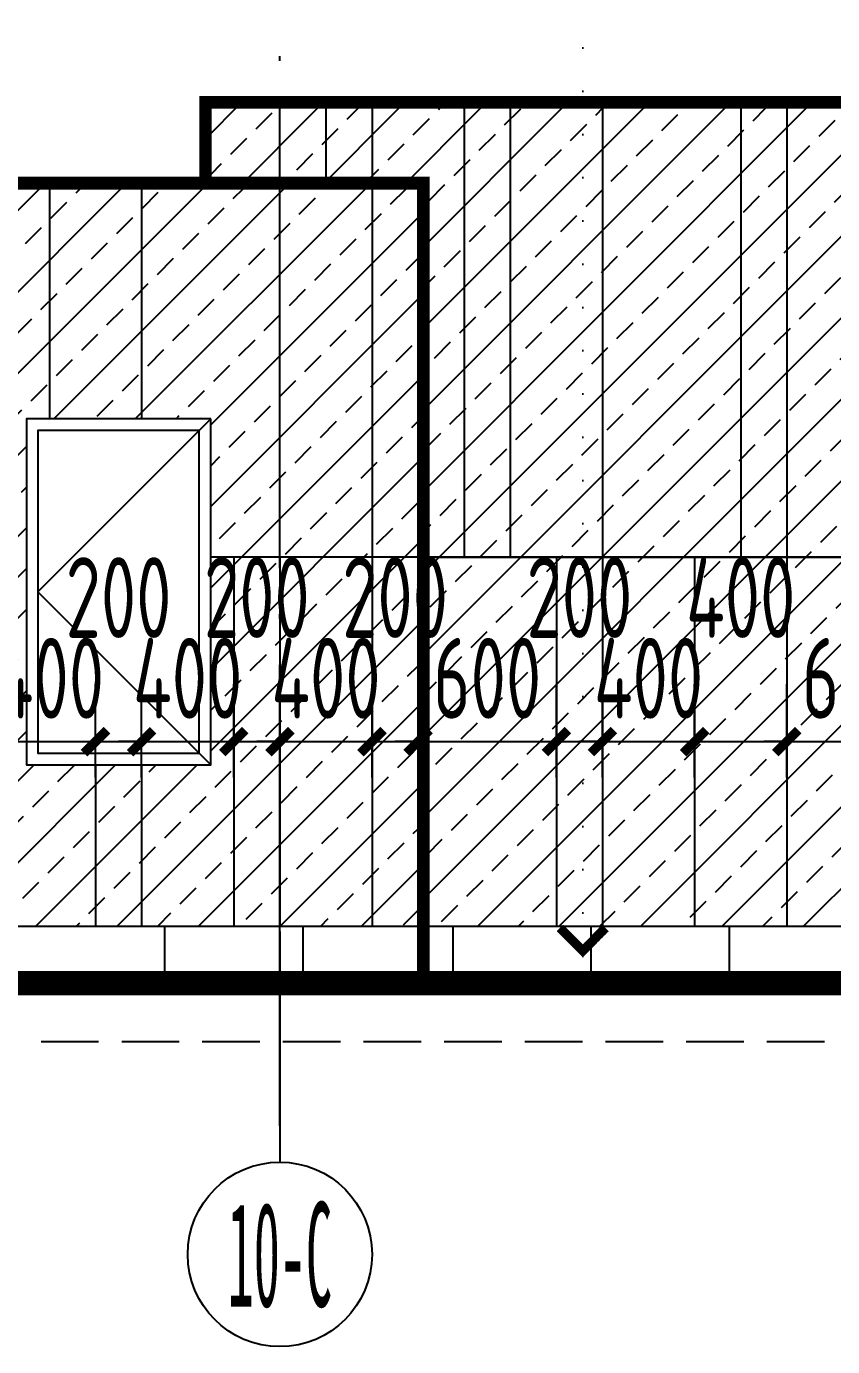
# Model space of a CAD drawing. Extents: x -863035 to 270371, y -8918 to 240488.
# Drawn here: x 212818 to 216317, y 138025 to 143751 of the extents above; entities that cross this region are included whole.
import ezdxf
from ezdxf.enums import TextEntityAlignment as Align

# ---------------------------------------------------------------- set-up
doc = ezdxf.new("R2010")
doc.units = 0
doc.header["$LTSCALE"] = 1000
doc.header["$MEASUREMENT"] = 0
for name, pattern in [('109-34 轴网$0$L1$0$$AUDIT_BAD_LTYPE1', [0]), ('DASH', [0.35, 0.25, -0.1]), ('DOT2', [0.125, 0, -0.125]), ('DOTE', [2.42, 2, -0.2, 0.02, -0.2])]:
    doc.linetypes.add(name, pattern=pattern)
for name, color, linetype in [('01-标注_尺寸', 124, 'Continuous'), ('01-标注_符号', 200, 'Continuous'), ('01-标注_轴线坐标', 132, 'Continuous'), ('02-TEXT_轴号', 7, 'Continuous'), ('05-填充_156', 156, 'Continuous'), ('A-C_窗', 140, 'Continuous'), ('A_AXIS-轴线', 36, 'Continuous'), ('AXIS_TEXT', 7, 'Continuous'), ('E-墙面分格', 146, 'Continuous'), ('E-立面轮廓', 241, 'Continuous')]:
    doc.layers.add(name, color=color, linetype=linetype)
doc.styles.add('_TCH_AXIS', font='STXIHEI.TTF')
doc.styles.add('_TCH_DIM_T3', font='ROS1', dxfattribs={"width": 0.75, "bigfont": 'JD'})
doc.styles.add('COMPLEX', font='COMPLEX')
doc.styles.add('logo-3', font='', dxfattribs={"width": 0.8})
doc.styles.get('logo-3').set_extended_font_data('SimSun')
doc.dimstyles.new('_TCH_ARCH&&100', dxfattribs={"dimtxt": 350, "dimasz": 100, "dimexe": 250, "dimexo": 300, "dimgap": 100, "dimtad": 1, "dimdec": 0, "dimzin": 0, "dimdsep": 46, "dimtxsty": '_TCH_DIM_T3', "dimblk": 'ARCHTICK', "dimcen": 0.09, "dimclrt": 7, "dimazin": 2, "dimtfac": 1, "dimtdec": 0, "dimtix": 1, "dimtmove": 2, "dimatfit": 3, "dimfxl": 0, "dimtolj": 1, "dimtzin": 0, "dimarcsym": 0})
doc.dimstyles.new('副本 ISO-1', dxfattribs={"dimtxt": 2.5, "dimasz": 1.5, "dimexe": 1.25, "dimexo": 0.625, "dimtad": 1, "dimdec": 0, "dimtxsty": 'logo-3', "dimblk": 'ARCHTICK', "dimcen": 2.5, "dimdle": 1, "dimadec": 0, "dimazin": 0, "dimtfac": 1, "dimtdec": 0, "dimtix": 1, "dimtmove": 0, "dimatfit": 3, "dimldrblk": 'AR', "dimfxl": 0, "dimarcsym": 0})

# ---------------------------------------------------------------- blocks, each defined once
blk = doc.blocks.new('_ArchTick')
at = {"color": 0, "linetype": 'ByBlock', "const_width": 0.4}
blk.add_lwpolyline([(-0.5, -0.5), (0.5, 0.5)], dxfattribs=at)
blk = doc.blocks.new('*X7')
at = {"color": 0}
for p, q in [((-1012.3106, 1692.7211), (-1012.3106, 1692.7236)), ((-1012.3105, 1692.7237), (-1012.2848, 1692.7237)), ((-1012.3096, 1692.7201), (-1012.3096, 1692.7246)), ((-1012.3095, 1692.7247), (-1012.2858, 1692.7247)), ((-1012.3086, 1692.7191), (-1012.3086, 1692.7256)), ((-1012.3085, 1692.7257), (-1012.2868, 1692.7257)), ((-1012.3076, 1692.7181), (-1012.3076, 1692.7266)), ((-1012.3075, 1692.7267), (-1012.2878, 1692.7267)), ((-1012.3066, 1692.7171), (-1012.3066, 1692.7276)), ((-1012.3065, 1692.7277), (-1012.2888, 1692.7277)), ((-1012.3056, 1692.7161), (-1012.3056, 1692.7286)), ((-1012.3055, 1692.7287), (-1012.2898, 1692.7287)), ((-1012.3046, 1692.7151), (-1012.3046, 1692.7296)), ((-1012.3045, 1692.7297), (-1012.2908, 1692.7297)), ((-1012.3036, 1692.7141), (-1012.3036, 1692.7306)), ((-1012.3035, 1692.7307), (-1012.2918, 1692.7307)), ((-1012.3026, 1692.7131), (-1012.3026, 1692.7316)), ((-1012.3025, 1692.7317), (-1012.2928, 1692.7317)), ((-1012.3016, 1692.7121), (-1012.3016, 1692.7326)), ((-1012.3015, 1692.7327), (-1012.2938, 1692.7327)), ((-1012.3006, 1692.7111), (-1012.3006, 1692.7336)), ((-1012.3005, 1692.7337), (-1012.2948, 1692.7337)), ((-1012.2996, 1692.7101), (-1012.2996, 1692.7346)), ((-1012.2995, 1692.7347), (-1012.2958, 1692.7347)), ((-1012.2986, 1692.7091), (-1012.2986, 1692.7356)), ((-1012.2985, 1692.7357), (-1012.2968, 1692.7357)), ((-1012.2976, 1692.7081), (-1012.2976, 1692.7364)), ((-1012.2966, 1692.7071), (-1012.2966, 1692.7354)), ((-1012.2956, 1692.7061), (-1012.2956, 1692.7344)), ((-1012.2946, 1692.7051), (-1012.2946, 1692.7334)), ((-1012.2936, 1692.7041), (-1012.2936, 1692.7324)), ((-1012.2926, 1692.7031), (-1012.2926, 1692.7314)), ((-1012.2916, 1692.7021), (-1012.2916, 1692.7304)), ((-1012.2906, 1692.7011), (-1012.2906, 1692.7294)), ((-1012.2896, 1692.7001), (-1012.2896, 1692.7284)), ((-1012.2886, 1692.6991), (-1012.2886, 1692.7274)), ((-1012.2876, 1692.6981), (-1012.2876, 1692.7264)), ((-1012.2866, 1692.6971), (-1012.2866, 1692.7254)), ((-1012.2856, 1692.6961), (-1012.2856, 1692.7244)), ((-1012.2846, 1692.6951), (-1012.2846, 1692.7234)), ((-1012.3116, 1692.7221), (-1012.3116, 1692.7226)), ((-1012.3115, 1692.7227), (-1012.2838, 1692.7227)), ((-1012.3111, 1692.7217), (-1012.2828, 1692.7217)), ((-1012.3101, 1692.7207), (-1012.2818, 1692.7207)), ((-1012.3091, 1692.7197), (-1012.2808, 1692.7197)), ((-1012.3081, 1692.7187), (-1012.2798, 1692.7187)), ((-1012.3071, 1692.7177), (-1012.2788, 1692.7177)), ((-1012.3061, 1692.7167), (-1012.2778, 1692.7167)), ((-1012.3051, 1692.7157), (-1012.2768, 1692.7157)), ((-1012.3041, 1692.7147), (-1012.2758, 1692.7147)), ((-1012.3031, 1692.7137), (-1012.2748, 1692.7137)), ((-1012.3021, 1692.7127), (-1012.2738, 1692.7127)), ((-1012.3011, 1692.7117), (-1012.2728, 1692.7117)), ((-1012.3001, 1692.7107), (-1012.2718, 1692.7107)), ((-1012.2991, 1692.7097), (-1012.2708, 1692.7097)), ((-1012.2981, 1692.7087), (-1012.2698, 1692.7087)), ((-1012.2971, 1692.7077), (-1012.2688, 1692.7077)), ((-1012.2961, 1692.7067), (-1012.2678, 1692.7067)), ((-1012.2951, 1692.7057), (-1012.2668, 1692.7057)), ((-1012.2941, 1692.7047), (-1012.2658, 1692.7047)), ((-1012.2931, 1692.7037), (-1012.2648, 1692.7037)), ((-1012.2921, 1692.7027), (-1012.2638, 1692.7027)), ((-1012.2911, 1692.7017), (-1012.2628, 1692.7017)), ((-1012.2901, 1692.7007), (-1012.2618, 1692.7007)), ((-1012.2891, 1692.6997), (-1012.2608, 1692.6997)), ((-1012.2881, 1692.6987), (-1012.2598, 1692.6987)), ((-1012.2871, 1692.6977), (-1012.2588, 1692.6977)), ((-1012.2861, 1692.6967), (-1012.2578, 1692.6967)), ((-1012.2851, 1692.6957), (-1012.2568, 1692.6957)), ((-1012.2841, 1692.6947), (-1012.2558, 1692.6947)), ((-1012.2836, 1692.6941), (-1012.2836, 1692.7224)), ((-1012.2831, 1692.6937), (-1012.2548, 1692.6937)), ((-1012.2826, 1692.6931), (-1012.2826, 1692.7214)), ((-1012.2821, 1692.6927), (-1012.2538, 1692.6927)), ((-1012.2816, 1692.6921), (-1012.2816, 1692.7204)), ((-1012.2811, 1692.6917), (-1012.2528, 1692.6917)), ((-1012.2806, 1692.6911), (-1012.2806, 1692.7194)), ((-1012.2801, 1692.6907), (-1012.2518, 1692.6907)), ((-1012.2796, 1692.6901), (-1012.2796, 1692.7184)), ((-1012.2791, 1692.6897), (-1012.2508, 1692.6897)), ((-1012.2786, 1692.6891), (-1012.2786, 1692.7174)), ((-1012.2781, 1692.6887), (-1012.2498, 1692.6887)), ((-1012.2776, 1692.6881), (-1012.2776, 1692.7164)), ((-1012.2771, 1692.6877), (-1012.2488, 1692.6877)), ((-1012.2766, 1692.6871), (-1012.2766, 1692.7154)), ((-1012.2756, 1692.6861), (-1012.2756, 1692.7144)), ((-1012.2746, 1692.6851), (-1012.2746, 1692.7134)), ((-1012.2736, 1692.6841), (-1012.2736, 1692.7124)), ((-1012.2726, 1692.6831), (-1012.2726, 1692.7114)), ((-1012.2716, 1692.6821), (-1012.2716, 1692.7104)), ((-1012.2706, 1692.6811), (-1012.2706, 1692.7094)), ((-1012.2696, 1692.6801), (-1012.2696, 1692.7084)), ((-1012.2686, 1692.6791), (-1012.2686, 1692.7074)), ((-1012.2676, 1692.6781), (-1012.2676, 1692.7064)), ((-1012.2666, 1692.6771), (-1012.2666, 1692.7054)), ((-1012.2656, 1692.6761), (-1012.2656, 1692.7044)), ((-1012.2646, 1692.6751), (-1012.2646, 1692.7034)), ((-1012.2636, 1692.6741), (-1012.2636, 1692.7024)), ((-1012.2626, 1692.6731), (-1012.2626, 1692.7014)), ((-1012.2616, 1692.6721), (-1012.2616, 1692.7004)), ((-1012.2606, 1692.6711), (-1012.2606, 1692.6994)), ((-1012.2596, 1692.6701), (-1012.2596, 1692.6984)), ((-1012.2586, 1692.6424), (-1012.2586, 1692.6974)), ((-1012.2576, 1692.6434), (-1012.2576, 1692.6964)), ((-1012.2566, 1692.6444), (-1012.2566, 1692.6954)), ((-1012.2556, 1692.6454), (-1012.2556, 1692.6944)), ((-1012.2546, 1692.6464), (-1012.2546, 1692.6934)), ((-1012.2536, 1692.6474), (-1012.2536, 1692.6924)), ((-1012.2526, 1692.6484), (-1012.2526, 1692.6914)), ((-1012.2516, 1692.6494), (-1012.2516, 1692.6904)), ((-1012.2506, 1692.6504), (-1012.2506, 1692.6894)), ((-1012.2496, 1692.6514), (-1012.2496, 1692.6884)), ((-1012.2486, 1692.6524), (-1012.2486, 1692.6874)), ((-1012.2766, 1692.6527), (-1012.2483, 1692.6527)), ((-1012.2766, 1692.6244), (-1012.2766, 1692.6527)), ((-1012.2761, 1692.6867), (-1012.2478, 1692.6867)), ((-1012.2756, 1692.6537), (-1012.2473, 1692.6537)), ((-1012.2756, 1692.6254), (-1012.2756, 1692.6537)), ((-1012.2751, 1692.6857), (-1012.2468, 1692.6857)), ((-1012.2746, 1692.6547), (-1012.2463, 1692.6547)), ((-1012.2746, 1692.6264), (-1012.2746, 1692.6547)), ((-1012.2741, 1692.6847), (-1012.2458, 1692.6847)), ((-1012.2736, 1692.6557), (-1012.2453, 1692.6557)), ((-1012.2736, 1692.6274), (-1012.2736, 1692.6557)), ((-1012.2731, 1692.6837), (-1012.2448, 1692.6837)), ((-1012.2726, 1692.6567), (-1012.2443, 1692.6567)), ((-1012.2726, 1692.6284), (-1012.2726, 1692.6567)), ((-1012.2721, 1692.6827), (-1012.2438, 1692.6827)), ((-1012.2716, 1692.6577), (-1012.2433, 1692.6577)), ((-1012.2716, 1692.6294), (-1012.2716, 1692.6577)), ((-1012.2711, 1692.6817), (-1012.2428, 1692.6817)), ((-1012.2706, 1692.6587), (-1012.2423, 1692.6587)), ((-1012.2706, 1692.6304), (-1012.2706, 1692.6587)), ((-1012.2701, 1692.6807), (-1012.2418, 1692.6807)), ((-1012.2696, 1692.6597), (-1012.2413, 1692.6597)), ((-1012.2696, 1692.6314), (-1012.2696, 1692.6597)), ((-1012.2691, 1692.6797), (-1012.2408, 1692.6797)), ((-1012.2686, 1692.6607), (-1012.2403, 1692.6607)), ((-1012.2686, 1692.6324), (-1012.2686, 1692.6607)), ((-1012.2681, 1692.6787), (-1012.2398, 1692.6787)), ((-1012.2676, 1692.6617), (-1012.2393, 1692.6617)), ((-1012.2676, 1692.6334), (-1012.2676, 1692.6617)), ((-1012.2671, 1692.6777), (-1012.2388, 1692.6777)), ((-1012.2666, 1692.6627), (-1012.2383, 1692.6627)), ((-1012.2666, 1692.6344), (-1012.2666, 1692.6627)), ((-1012.2661, 1692.6767), (-1012.2378, 1692.6767)), ((-1012.2656, 1692.6637), (-1012.2373, 1692.6637)), ((-1012.2656, 1692.6354), (-1012.2656, 1692.6637)), ((-1012.2651, 1692.6757), (-1012.2368, 1692.6757)), ((-1012.2646, 1692.6647), (-1012.2363, 1692.6647)), ((-1012.2646, 1692.6364), (-1012.2646, 1692.6647)), ((-1012.2641, 1692.6747), (-1012.2358, 1692.6747)), ((-1012.2636, 1692.6657), (-1012.2353, 1692.6657)), ((-1012.2636, 1692.6374), (-1012.2636, 1692.6657)), ((-1012.2631, 1692.6737), (-1012.2348, 1692.6737)), ((-1012.2626, 1692.6667), (-1012.2343, 1692.6667)), ((-1012.2626, 1692.6384), (-1012.2626, 1692.6667)), ((-1012.2621, 1692.6727), (-1012.2338, 1692.6727)), ((-1012.2616, 1692.6677), (-1012.2333, 1692.6677)), ((-1012.2616, 1692.6394), (-1012.2616, 1692.6677)), ((-1012.2611, 1692.6717), (-1012.2328, 1692.6717)), ((-1012.2606, 1692.6687), (-1012.2323, 1692.6687)), ((-1012.2606, 1692.6404), (-1012.2606, 1692.6687)), ((-1012.2601, 1692.6707), (-1012.2318, 1692.6707)), ((-1012.2596, 1692.6697), (-1012.2313, 1692.6697)), ((-1012.2596, 1692.6414), (-1012.2596, 1692.6697)), ((-1012.2476, 1692.6534), (-1012.2476, 1692.6864)), ((-1012.2466, 1692.6544), (-1012.2466, 1692.6854)), ((-1012.2456, 1692.6554), (-1012.2456, 1692.6844)), ((-1012.2446, 1692.6564), (-1012.2446, 1692.6834)), ((-1012.2436, 1692.6574), (-1012.2436, 1692.6824)), ((-1012.2426, 1692.6584), (-1012.2426, 1692.6814)), ((-1012.2416, 1692.6594), (-1012.2416, 1692.6804)), ((-1012.2406, 1692.6604), (-1012.2406, 1692.6794)), ((-1012.2396, 1692.6614), (-1012.2396, 1692.6784)), ((-1012.2386, 1692.6624), (-1012.2386, 1692.6774)), ((-1012.2376, 1692.6634), (-1012.2376, 1692.6764)), ((-1012.2366, 1692.6644), (-1012.2366, 1692.6754)), ((-1012.2356, 1692.6654), (-1012.2356, 1692.6744)), ((-1012.2346, 1692.6664), (-1012.2346, 1692.6734)), ((-1012.2336, 1692.6674), (-1012.2336, 1692.6724)), ((-1012.2326, 1692.6684), (-1012.2326, 1692.6714)), ((-1012.2316, 1692.6694), (-1012.2316, 1692.6704)), ((-1012.3116, 1692.6177), (-1012.2833, 1692.6177)), ((-1012.3116, 1692.6172), (-1012.3116, 1692.6177)), ((-1012.3106, 1692.6187), (-1012.2823, 1692.6187)), ((-1012.3106, 1692.6162), (-1012.3106, 1692.6187)), ((-1012.3096, 1692.6197), (-1012.2813, 1692.6197)), ((-1012.3096, 1692.6152), (-1012.3096, 1692.6197)), ((-1012.3086, 1692.6207), (-1012.2803, 1692.6207)), ((-1012.3086, 1692.6142), (-1012.3086, 1692.6207)), ((-1012.3076, 1692.6217), (-1012.2793, 1692.6217)), ((-1012.3076, 1692.6132), (-1012.3076, 1692.6217)), ((-1012.3066, 1692.6227), (-1012.2783, 1692.6227)), ((-1012.3066, 1692.6122), (-1012.3066, 1692.6227)), ((-1012.3056, 1692.6237), (-1012.2773, 1692.6237)), ((-1012.3056, 1692.6112), (-1012.3056, 1692.6237)), ((-1012.3046, 1692.6247), (-1012.2763, 1692.6247)), ((-1012.3046, 1692.6102), (-1012.3046, 1692.6247)), ((-1012.3036, 1692.6257), (-1012.2753, 1692.6257)), ((-1012.3036, 1692.6092), (-1012.3036, 1692.6257)), ((-1012.3026, 1692.6267), (-1012.2743, 1692.6267)), ((-1012.3026, 1692.6082), (-1012.3026, 1692.6267)), ((-1012.3016, 1692.6277), (-1012.2733, 1692.6277)), ((-1012.3016, 1692.6072), (-1012.3016, 1692.6277)), ((-1012.3006, 1692.6287), (-1012.2723, 1692.6287)), ((-1012.3006, 1692.6062), (-1012.3006, 1692.6287)), ((-1012.2996, 1692.6297), (-1012.2713, 1692.6297)), ((-1012.2996, 1692.6052), (-1012.2996, 1692.6297)), ((-1012.2986, 1692.6307), (-1012.2703, 1692.6307)), ((-1012.2986, 1692.6042), (-1012.2986, 1692.6307)), ((-1012.2976, 1692.6317), (-1012.2693, 1692.6317)), ((-1012.2976, 1692.6034), (-1012.2976, 1692.6317)), ((-1012.2966, 1692.6327), (-1012.2683, 1692.6327)), ((-1012.2966, 1692.6044), (-1012.2966, 1692.6327)), ((-1012.2956, 1692.6337), (-1012.2673, 1692.6337)), ((-1012.2956, 1692.6054), (-1012.2956, 1692.6337)), ((-1012.2946, 1692.6347), (-1012.2663, 1692.6347)), ((-1012.2946, 1692.6064), (-1012.2946, 1692.6347)), ((-1012.2936, 1692.6357), (-1012.2653, 1692.6357)), ((-1012.2936, 1692.6074), (-1012.2936, 1692.6357)), ((-1012.2926, 1692.6367), (-1012.2643, 1692.6367)), ((-1012.2926, 1692.6084), (-1012.2926, 1692.6367)), ((-1012.2916, 1692.6377), (-1012.2633, 1692.6377)), ((-1012.2916, 1692.6094), (-1012.2916, 1692.6377)), ((-1012.2906, 1692.6387), (-1012.2623, 1692.6387)), ((-1012.2906, 1692.6104), (-1012.2906, 1692.6387)), ((-1012.2896, 1692.6397), (-1012.2613, 1692.6397)), ((-1012.2896, 1692.6114), (-1012.2896, 1692.6397)), ((-1012.2886, 1692.6407), (-1012.2603, 1692.6407)), ((-1012.2886, 1692.6124), (-1012.2886, 1692.6407)), ((-1012.2876, 1692.6417), (-1012.2593, 1692.6417)), ((-1012.2876, 1692.6134), (-1012.2876, 1692.6417)), ((-1012.2866, 1692.6427), (-1012.2583, 1692.6427)), ((-1012.2866, 1692.6144), (-1012.2866, 1692.6427)), ((-1012.2856, 1692.6437), (-1012.2573, 1692.6437)), ((-1012.2856, 1692.6154), (-1012.2856, 1692.6437)), ((-1012.2846, 1692.6447), (-1012.2563, 1692.6447)), ((-1012.2846, 1692.6164), (-1012.2846, 1692.6447)), ((-1012.2836, 1692.6457), (-1012.2553, 1692.6457)), ((-1012.2836, 1692.6174), (-1012.2836, 1692.6457)), ((-1012.2826, 1692.6467), (-1012.2543, 1692.6467)), ((-1012.2826, 1692.6184), (-1012.2826, 1692.6467)), ((-1012.2816, 1692.6477), (-1012.2533, 1692.6477)), ((-1012.2816, 1692.6194), (-1012.2816, 1692.6477)), ((-1012.2806, 1692.6487), (-1012.2523, 1692.6487)), ((-1012.2806, 1692.6204), (-1012.2806, 1692.6487)), ((-1012.2796, 1692.6497), (-1012.2513, 1692.6497)), ((-1012.2796, 1692.6214), (-1012.2796, 1692.6497)), ((-1012.2786, 1692.6507), (-1012.2503, 1692.6507)), ((-1012.2786, 1692.6224), (-1012.2786, 1692.6507)), ((-1012.2776, 1692.6517), (-1012.2493, 1692.6517)), ((-1012.2776, 1692.6234), (-1012.2776, 1692.6517)), ((-1012.3111, 1692.6167), (-1012.2843, 1692.6167)), ((-1012.3101, 1692.6157), (-1012.2853, 1692.6157)), ((-1012.3091, 1692.6147), (-1012.2863, 1692.6147)), ((-1012.3081, 1692.6137), (-1012.2873, 1692.6137)), ((-1012.3071, 1692.6127), (-1012.2883, 1692.6127)), ((-1012.3061, 1692.6117), (-1012.2893, 1692.6117)), ((-1012.3051, 1692.6107), (-1012.2903, 1692.6107)), ((-1012.3041, 1692.6097), (-1012.2913, 1692.6097)), ((-1012.3031, 1692.6087), (-1012.2923, 1692.6087)), ((-1012.3021, 1692.6077), (-1012.2933, 1692.6077)), ((-1012.3011, 1692.6067), (-1012.2943, 1692.6067)), ((-1012.3001, 1692.6057), (-1012.2953, 1692.6057)), ((-1012.2991, 1692.6047), (-1012.2963, 1692.6047)), ((-1012.2981, 1692.6037), (-1012.2973, 1692.6037))]:
    blk.add_line(p, q, dxfattribs=at)
blk = doc.blocks.new('A-ARROW')
blk.add_lwpolyline([(0.0808, 0.0525), (0.0666, 0.0666), (0, 0), (0.0666, -0.0666), (0.0808, -0.0525), (0.0283, 0)], close=True)
at = {"rotation": 180}
blk.add_blockref('*X7', (-1012.2311, 1692.6699), dxfattribs=at)
blk = doc.blocks.new('AR')
at = {"xscale": -21.59999999986031, "yscale": 21.59999999999127, "zscale": 21.6, "rotation": 359.9999997162888}
blk.add_blockref('A-ARROW', (0.002, -0.002), dxfattribs=at)
blk = doc.blocks.new('JDLKSAJDLAKSDOW')
at = {"layer": 'A-C_窗', "linetype": '109-34 轴网$0$L1$0$$AUDIT_BAD_LTYPE1'}
for points in [[(-318023.8, 268749.4), (-318823.8, 268749.4), (-318823.8, 267249.4), (-318023.8, 267249.4)], [(-318073.8, 268699.4), (-318773.8, 268699.4), (-318773.8, 267299.4), (-318073.8, 267299.4)]]:
    blk.add_lwpolyline(points, close=True, dxfattribs=at)
blk.add_lwpolyline([(-318023.8, 268749.4), (-318773.8, 267999.4), (-318023.8, 267249.4)], dxfattribs=at)
blk = doc.blocks.new('_AXISO')
blk.add_circle((0, 0), 0.5)
at = {"layer": 'AXIS_TEXT', "style": 'COMPLEX', "width": 1.041667}
blk.add_attdef('A', text='', height=0.56, dxfattribs=at).set_placement((-0.25, -0.28), (0.25, -0.28), align=Align.FIT)
blk = doc.blocks.new('*D2168')
at = {"layer": '01-标注_尺寸', "color": 0, "lineweight": -2, "transparency": 16777216}
for p, q in [((212718, 140493.3), (212718, 140898.5)), ((213118, 140493.3), (213118, 140898.5)), ((212718, 140648.5), (212618, 140648.5)), ((212718, 140648.5), (213118, 140648.5)), ((213118, 140648.5), (213218, 140648.5))]:
    blk.add_line(p, q, dxfattribs=at)
at = {"layer": 'Defpoints', "color": 0, "transparency": 16777216}
for p in [(213118, 140648.5), (212718, 140193.3), (213118, 140193.3)]:
    blk.add_point(p, dxfattribs=at)
at = {"layer": '01-标注_尺寸', "color": 0, "lineweight": -2, "transparency": 16777216, "xscale": 100, "yscale": 100, "zscale": 100}
blk.add_blockref('_ArchTick', (212718, 140648.5), dxfattribs=at)
at = {"layer": '01-标注_尺寸', "color": 0, "lineweight": -2, "transparency": 16777216, "xscale": 100, "yscale": 100, "zscale": 100, "rotation": 180}
blk.add_blockref('_ArchTick', (213118, 140648.5), dxfattribs=at)
at = {"layer": '01-标注_尺寸', "color": 7, "transparency": 16777216, "insert": (212918, 140923.5), "char_height": 350, "attachment_point": 5, "style": '_TCH_DIM_T3'}
blk.add_mtext('\\A1;400', dxfattribs=at)
blk = doc.blocks.new('*D2169')
at = {"layer": '01-标注_尺寸', "color": 0, "lineweight": -2, "transparency": 16777216}
for p, q in [((213118, 140493.3), (213118, 140898.5)), ((213318, 140493.3), (213318, 140898.5)), ((213118, 140648.5), (213318, 140648.5))]:
    blk.add_line(p, q, dxfattribs=at)
at = {"layer": 'Defpoints', "color": 0, "transparency": 16777216}
for p in [(213318, 140648.5), (213118, 140193.3), (213318, 140193.3)]:
    blk.add_point(p, dxfattribs=at)
at = {"layer": '01-标注_尺寸', "color": 0, "lineweight": -2, "transparency": 16777216, "xscale": 100, "yscale": 100, "zscale": 100, "rotation": 180}
blk.add_blockref('_ArchTick', (213118, 140648.5), dxfattribs=at)
at = {"layer": '01-标注_尺寸', "color": 0, "lineweight": -2, "transparency": 16777216, "xscale": 100, "yscale": 100, "zscale": 100}
blk.add_blockref('_ArchTick', (213318, 140648.5), dxfattribs=at)
at = {"layer": '01-标注_尺寸', "color": 7, "transparency": 16777216, "insert": (213218, 141273.5), "char_height": 350, "attachment_point": 5, "style": '_TCH_DIM_T3'}
blk.add_mtext('\\A1;200', dxfattribs=at)
blk = doc.blocks.new('*D2170')
at = {"layer": '01-标注_尺寸', "color": 0, "lineweight": -2, "transparency": 16777216}
for p, q in [((213318, 140493.3), (213318, 140898.5)), ((213718, 140493.3), (213718, 140898.5)), ((213318, 140648.5), (213218, 140648.5)), ((213318, 140648.5), (213718, 140648.5)), ((213718, 140648.5), (213818, 140648.5))]:
    blk.add_line(p, q, dxfattribs=at)
at = {"layer": 'Defpoints', "color": 0, "transparency": 16777216}
for p in [(213718, 140648.5), (213318, 140193.3), (213718, 140193.3)]:
    blk.add_point(p, dxfattribs=at)
at = {"layer": '01-标注_尺寸', "color": 0, "lineweight": -2, "transparency": 16777216, "xscale": 100, "yscale": 100, "zscale": 100}
blk.add_blockref('_ArchTick', (213318, 140648.5), dxfattribs=at)
at = {"layer": '01-标注_尺寸', "color": 0, "lineweight": -2, "transparency": 16777216, "xscale": 100, "yscale": 100, "zscale": 100, "rotation": 180}
blk.add_blockref('_ArchTick', (213718, 140648.5), dxfattribs=at)
at = {"layer": '01-标注_尺寸', "color": 7, "transparency": 16777216, "insert": (213518, 140923.5), "char_height": 350, "attachment_point": 5, "style": '_TCH_DIM_T3'}
blk.add_mtext('\\A1;400', dxfattribs=at)
blk = doc.blocks.new('*D2171')
at = {"layer": '01-标注_尺寸', "color": 0, "lineweight": -2, "transparency": 16777216}
for p, q in [((213718, 140493.3), (213718, 140898.5)), ((213918, 140493.3), (213918, 140898.5)), ((213718, 140648.5), (213918, 140648.5))]:
    blk.add_line(p, q, dxfattribs=at)
at = {"layer": 'Defpoints', "color": 0, "transparency": 16777216}
for p in [(213918, 140648.5), (213718, 140193.3), (213918, 140193.3)]:
    blk.add_point(p, dxfattribs=at)
at = {"layer": '01-标注_尺寸', "color": 0, "lineweight": -2, "transparency": 16777216, "xscale": 100, "yscale": 100, "zscale": 100, "rotation": 180}
blk.add_blockref('_ArchTick', (213718, 140648.5), dxfattribs=at)
at = {"layer": '01-标注_尺寸', "color": 0, "lineweight": -2, "transparency": 16777216, "xscale": 100, "yscale": 100, "zscale": 100}
blk.add_blockref('_ArchTick', (213918, 140648.5), dxfattribs=at)
at = {"layer": '01-标注_尺寸', "color": 7, "transparency": 16777216, "insert": (213818, 141273.5), "char_height": 350, "attachment_point": 5, "style": '_TCH_DIM_T3'}
blk.add_mtext('\\A1;200', dxfattribs=at)
blk = doc.blocks.new('*D2172')
at = {"layer": '01-标注_尺寸', "color": 0, "lineweight": -2, "transparency": 16777216}
for p, q in [((213918, 140493.3), (213918, 140898.5)), ((214318, 140493.3), (214318, 140898.5)), ((213918, 140648.5), (213818, 140648.5)), ((213918, 140648.5), (214318, 140648.5)), ((214318, 140648.5), (214418, 140648.5))]:
    blk.add_line(p, q, dxfattribs=at)
at = {"layer": 'Defpoints', "color": 0, "transparency": 16777216}
for p in [(214318, 140648.5), (213918, 140193.3), (214318, 140193.3)]:
    blk.add_point(p, dxfattribs=at)
at = {"layer": '01-标注_尺寸', "color": 0, "lineweight": -2, "transparency": 16777216, "xscale": 100, "yscale": 100, "zscale": 100}
blk.add_blockref('_ArchTick', (213918, 140648.5), dxfattribs=at)
at = {"layer": '01-标注_尺寸', "color": 0, "lineweight": -2, "transparency": 16777216, "xscale": 100, "yscale": 100, "zscale": 100, "rotation": 180}
blk.add_blockref('_ArchTick', (214318, 140648.5), dxfattribs=at)
at = {"layer": '01-标注_尺寸', "color": 7, "transparency": 16777216, "insert": (214118, 140923.5), "char_height": 350, "attachment_point": 5, "style": '_TCH_DIM_T3'}
blk.add_mtext('\\A1;400', dxfattribs=at)
blk = doc.blocks.new('*D2173')
at = {"layer": '01-标注_尺寸', "color": 0, "lineweight": -2, "transparency": 16777216}
for p, q in [((214318, 140493.3), (214318, 140898.5)), ((214518, 140493.3), (214518, 140898.5)), ((214318, 140648.5), (214518, 140648.5))]:
    blk.add_line(p, q, dxfattribs=at)
at = {"layer": 'Defpoints', "color": 0, "transparency": 16777216}
for p in [(214518, 140648.5), (214318, 140193.3), (214518, 140193.3)]:
    blk.add_point(p, dxfattribs=at)
at = {"layer": '01-标注_尺寸', "color": 0, "lineweight": -2, "transparency": 16777216, "xscale": 100, "yscale": 100, "zscale": 100, "rotation": 180}
blk.add_blockref('_ArchTick', (214318, 140648.5), dxfattribs=at)
at = {"layer": '01-标注_尺寸', "color": 0, "lineweight": -2, "transparency": 16777216, "xscale": 100, "yscale": 100, "zscale": 100}
blk.add_blockref('_ArchTick', (214518, 140648.5), dxfattribs=at)
at = {"layer": '01-标注_尺寸', "color": 7, "transparency": 16777216, "insert": (214418, 141273.5), "char_height": 350, "attachment_point": 5, "style": '_TCH_DIM_T3'}
blk.add_mtext('\\A1;200', dxfattribs=at)
blk = doc.blocks.new('*D2174')
at = {"layer": '01-标注_尺寸', "color": 0, "lineweight": -2, "transparency": 16777216}
for p, q in [((214518, 140493.3), (214518, 140898.5)), ((215118, 140493.3), (215118, 140898.5)), ((214518, 140648.5), (214418, 140648.5)), ((214518, 140648.5), (215118, 140648.5)), ((215118, 140648.5), (215218, 140648.5))]:
    blk.add_line(p, q, dxfattribs=at)
at = {"layer": 'Defpoints', "color": 0, "transparency": 16777216}
for p in [(215118, 140648.5), (214518, 140193.3), (215118, 140193.3)]:
    blk.add_point(p, dxfattribs=at)
at = {"layer": '01-标注_尺寸', "color": 0, "lineweight": -2, "transparency": 16777216, "xscale": 100, "yscale": 100, "zscale": 100}
blk.add_blockref('_ArchTick', (214518, 140648.5), dxfattribs=at)
at = {"layer": '01-标注_尺寸', "color": 0, "lineweight": -2, "transparency": 16777216, "xscale": 100, "yscale": 100, "zscale": 100, "rotation": 180}
blk.add_blockref('_ArchTick', (215118, 140648.5), dxfattribs=at)
at = {"layer": '01-标注_尺寸', "color": 7, "transparency": 16777216, "insert": (214818, 140923.5), "char_height": 350, "attachment_point": 5, "style": '_TCH_DIM_T3'}
blk.add_mtext('\\A1;600', dxfattribs=at)
blk = doc.blocks.new('*D2175')
at = {"layer": '01-标注_尺寸', "color": 0, "lineweight": -2, "transparency": 16777216}
for p, q in [((215118, 140493.3), (215118, 140898.5)), ((215318, 140493.3), (215318, 140898.5)), ((215118, 140648.5), (215318, 140648.5))]:
    blk.add_line(p, q, dxfattribs=at)
at = {"layer": 'Defpoints', "color": 0, "transparency": 16777216}
for p in [(215318, 140648.5), (215118, 140193.3), (215318, 140193.3)]:
    blk.add_point(p, dxfattribs=at)
at = {"layer": '01-标注_尺寸', "color": 0, "lineweight": -2, "transparency": 16777216, "xscale": 100, "yscale": 100, "zscale": 100, "rotation": 180}
blk.add_blockref('_ArchTick', (215118, 140648.5), dxfattribs=at)
at = {"layer": '01-标注_尺寸', "color": 0, "lineweight": -2, "transparency": 16777216, "xscale": 100, "yscale": 100, "zscale": 100}
blk.add_blockref('_ArchTick', (215318, 140648.5), dxfattribs=at)
at = {"layer": '01-标注_尺寸', "color": 7, "transparency": 16777216, "insert": (215218, 141273.5), "char_height": 350, "attachment_point": 5, "style": '_TCH_DIM_T3'}
blk.add_mtext('\\A1;200', dxfattribs=at)
blk = doc.blocks.new('*D2176')
at = {"layer": '01-标注_尺寸', "color": 0, "lineweight": -2, "transparency": 16777216}
for p, q in [((215318, 140493.3), (215318, 140898.5)), ((215718, 140493.3), (215718, 140898.5)), ((215318, 140648.5), (215218, 140648.5)), ((215318, 140648.5), (215718, 140648.5)), ((215718, 140648.5), (215818, 140648.5))]:
    blk.add_line(p, q, dxfattribs=at)
at = {"layer": 'Defpoints', "color": 0, "transparency": 16777216}
for p in [(215718, 140648.5), (215318, 140193.3), (215718, 140193.3)]:
    blk.add_point(p, dxfattribs=at)
at = {"layer": '01-标注_尺寸', "color": 0, "lineweight": -2, "transparency": 16777216, "xscale": 100, "yscale": 100, "zscale": 100}
blk.add_blockref('_ArchTick', (215318, 140648.5), dxfattribs=at)
at = {"layer": '01-标注_尺寸', "color": 0, "lineweight": -2, "transparency": 16777216, "xscale": 100, "yscale": 100, "zscale": 100, "rotation": 180}
blk.add_blockref('_ArchTick', (215718, 140648.5), dxfattribs=at)
at = {"layer": '01-标注_尺寸', "color": 7, "transparency": 16777216, "insert": (215518, 140923.5), "char_height": 350, "attachment_point": 5, "style": '_TCH_DIM_T3'}
blk.add_mtext('\\A1;400', dxfattribs=at)
blk = doc.blocks.new('*D2177')
at = {"layer": '01-标注_尺寸', "color": 0, "lineweight": -2, "transparency": 16777216}
for p, q in [((215718, 140493.3), (215718, 140898.5)), ((216118, 140493.3), (216118, 140898.5)), ((215718, 140648.5), (216118, 140648.5))]:
    blk.add_line(p, q, dxfattribs=at)
at = {"layer": 'Defpoints', "color": 0, "transparency": 16777216}
for p in [(216118, 140648.5), (215718, 140193.3), (216118, 140193.3)]:
    blk.add_point(p, dxfattribs=at)
at = {"layer": '01-标注_尺寸', "color": 0, "lineweight": -2, "transparency": 16777216, "xscale": 100, "yscale": 100, "zscale": 100, "rotation": 180}
blk.add_blockref('_ArchTick', (215718, 140648.5), dxfattribs=at)
at = {"layer": '01-标注_尺寸', "color": 0, "lineweight": -2, "transparency": 16777216, "xscale": 100, "yscale": 100, "zscale": 100}
blk.add_blockref('_ArchTick', (216118, 140648.5), dxfattribs=at)
at = {"layer": '01-标注_尺寸', "color": 7, "transparency": 16777216, "insert": (215918, 141273.5), "char_height": 350, "attachment_point": 5, "style": '_TCH_DIM_T3'}
blk.add_mtext('\\A1;400', dxfattribs=at)
blk = doc.blocks.new('*D2178')
at = {"layer": '01-标注_尺寸', "color": 0, "lineweight": -2, "transparency": 16777216}
for p, q in [((216118, 140493.3), (216118, 140898.5)), ((216718, 140493.3), (216718, 140898.5)), ((216118, 140648.5), (216018, 140648.5)), ((216118, 140648.5), (216718, 140648.5)), ((216718, 140648.5), (216818, 140648.5))]:
    blk.add_line(p, q, dxfattribs=at)
at = {"layer": 'Defpoints', "color": 0, "transparency": 16777216}
for p in [(216718, 140648.5), (216118, 140193.3), (216718, 140193.3)]:
    blk.add_point(p, dxfattribs=at)
at = {"layer": '01-标注_尺寸', "color": 0, "lineweight": -2, "transparency": 16777216, "xscale": 100, "yscale": 100, "zscale": 100}
blk.add_blockref('_ArchTick', (216118, 140648.5), dxfattribs=at)
at = {"layer": '01-标注_尺寸', "color": 0, "lineweight": -2, "transparency": 16777216, "xscale": 100, "yscale": 100, "zscale": 100, "rotation": 180}
blk.add_blockref('_ArchTick', (216718, 140648.5), dxfattribs=at)
at = {"layer": '01-标注_尺寸', "color": 7, "transparency": 16777216, "insert": (216418, 140923.5), "char_height": 350, "attachment_point": 5, "style": '_TCH_DIM_T3'}
blk.add_mtext('\\A1;600', dxfattribs=at)

msp = doc.modelspace()

# ---------------------------------------------------------------- hatches: boundary and pattern name
at = {"layer": '05-填充_156'}
h = msp.add_hatch(dxfattribs=at)
h.set_pattern_fill('天然石材', color=256, scale=50)
h.set_pattern_definition([(45, (244659.52, -108161.78), (-176.77677, 176.77677), []), (45, (244746.46, -108251.54), (-176.77677, 176.77677), [98.68425, -56.391])])
h.paths.add_polyline_path([(219318, 143398.5), (213618, 143398.5), (213618, 143048.5), (214518, 143048.5), (214518, 139848.5), (218718, 139848.5), (218718, 143048.5), (219318, 143048.5)])
h.paths.add_polyline_path([(218018, 141748.5), (218018, 142048.5), (218318, 142048.5), (218318, 141748.5)])
h = msp.add_hatch(dxfattribs=at)
h.set_pattern_fill('天然石材', color=256, scale=50)
h.set_pattern_definition([(45, (234609.52, -108161.78), (-176.77677, 176.77677), []), (45, (234696.46, -108251.54), (-176.77677, 176.77677), [98.68425, -56.391])])
h.paths.add_polyline_path([(210018, 139848.5), (210018, 142048.5), (211518, 142048.5), (211518, 139848.5), (214518, 139848.5), (214518, 143048.5), (209218, 143048.5), (209218, 139848.5)])
h.paths.add_polyline_path([(212818, 142048.5), (213618, 142048.5), (213618, 140548.5), (212818, 140548.5)])

# ---------------------------------------------------------------- linework, layer by layer
at = {"layer": '01-标注_轴线坐标'}
msp.add_line((213918, 139824.5), (213918, 138824.5), dxfattribs=at)
at = {"layer": 'A-C_窗', "linetype": '109-34 轴网$0$L1$0$$AUDIT_BAD_LTYPE1'}
for p, q in [((209218, 139848.5), (214518, 139848.5)), ((214518, 139848.5), (218718, 139848.5))]:
    msp.add_line(p, q, dxfattribs=at)
at = {"layer": 'A-C_窗', "linetype": 'DASH'}
msp.add_line((208331.5, 139348.5), (227867.1, 139348.5), dxfattribs=at)
at = {"layer": 'A-C_窗'}
for points in [[(213618, 143398.5), (219318, 143398.5), (219318, 143048.5), (218718, 143048.5), (218718, 139648.5), (214518, 139648.5), (214518, 143048.5), (213618, 143048.5)], [(209218, 143048.5), (214518, 143048.5), (214518, 139648.5), (209218, 139648.5)]]:
    msp.add_lwpolyline(points, close=True, dxfattribs=at)
at = {"layer": 'A_AXIS-轴线', "linetype": 'DOTE'}
msp.add_lwpolyline([(213918, 138981.4), (213918, 144507.1)], dxfattribs=at)
at = {"layer": 'E-墙面分格'}
for p, q in [((214118, 143398.5), (214118, 143048.5)), ((214318, 143398.5), (214318, 143048.5)), ((214718, 143398.5), (214718, 141448.5)), ((214918, 143398.5), (214918, 141448.5)), ((215318, 143398.5), (215318, 141448.5)), ((215918, 143398.5), (215918, 141448.5)), ((216118, 143398.5), (216118, 141448.5)), ((212918, 143048.5), (212918, 142048.5)), ((213318, 143048.5), (213318, 142048.5)), ((214318, 143048.5), (214318, 141448.5)), ((213718, 141448.5), (213718, 139848.5)), ((213918, 141448.5), (213918, 139848.5)), ((214318, 141448.5), (214318, 139848.5)), ((214518, 141448.5), (218718, 141448.5)), ((215118, 141448.5), (215118, 139848.5)), ((215318, 141448.5), (215318, 139848.5)), ((215718, 141448.5), (215718, 139848.5)), ((216118, 141448.5), (216118, 139848.5)), ((213118, 140548.5), (213118, 139848.5)), ((213318, 140548.5), (213318, 139848.5)), ((213417.8, 139848.5), (213417.8, 139648.5)), ((214017.8, 139848.5), (214017.8, 139648.5)), ((214668, 139848.5), (214668, 139648.5)), ((215268, 139848.5), (215268, 139648.5)), ((215868, 139848.5), (215868, 139648.5))]:
    msp.add_line(p, q, dxfattribs=at)
msp.add_lwpolyline([(227018, 141448.5), (213618, 141448.5)], dxfattribs=at)
at = {"layer": 'E-立面轮廓'}
for points, const_width in [([(219343, 143073.5), (219343, 143423.5), (213593, 143423.5), (213593, 143073.5)], 50), ([(208893, 139601.3), (208893, 143073.5), (214543, 143073.5), (214543, 139601.3)], 50), ([(208331.5, 139598.5), (227867.1, 139598.5)], 100)]:
    msp.add_lwpolyline(points, dxfattribs=dict(at, const_width=const_width))

# ---------------------------------------------------------------- block references
msp.add_blockref('JDLKSAJDLAKSDOW', (531641.8, -126701))
at = {"layer": '01-标注_轴线坐标'}
ref = msp.add_blockref('_AXISO', (213918, 138424.5), dxfattribs=dict(at, xscale=800, yscale=800, zscale=800))
ref.add_attrib('A', '10-C', dxfattribs={"layer": '02-TEXT_轴号', "height": 452.55, "style": '_TCH_AXIS', "width": 0.331558}).set_placement((213691.7, 138198.3), (214144.3, 138198.3), align=Align.FIT)

# ---------------------------------------------------------------- dimensions: what is measured, and where the dimension line sits
at = {"layer": '01-标注_尺寸'}
for base, p1, p2, picture, middle in [((213318, 140648.5), (213118, 140193.3), (213318, 140193.3), '*D2169', (213218, 141273.5)), ((213918, 140648.5), (213718, 140193.3), (213918, 140193.3), '*D2171', (213818, 141273.5)), ((214518, 140648.5), (214318, 140193.3), (214518, 140193.3), '*D2173', (214418, 141273.5)), ((215318, 140648.5), (215118, 140193.3), (215318, 140193.3), '*D2175', (215218, 141273.5)), ((216118, 140648.5), (215718, 140193.3), (216118, 140193.3), '*D2177', (215918, 141273.5))]:
    dim = msp.add_linear_dim(base=base, p1=p1, p2=p2, angle=0, dimstyle='_TCH_ARCH&&100', dxfattribs=at)
    dim.commit()
    dim.dimension.update_dxf_attribs({"geometry": picture, "text_midpoint": middle, "dimtype": 161})
for p1, p2, picture, middle in [((212718, 140193.3), (213118, 140193.3), '*D2168', (212918, 140923.5)), ((213318, 140193.3), (213718, 140193.3), '*D2170', (213518, 140923.5)), ((213918, 140193.3), (214318, 140193.3), '*D2172', (214118, 140923.5)), ((214518, 140193.3), (215118, 140193.3), '*D2174', (214818, 140923.5)), ((215318, 140193.3), (215718, 140193.3), '*D2176', (215518, 140923.5)), ((216118, 140193.3), (216718, 140193.3), '*D2178', (216418, 140923.5))]:
    dim = msp.add_aligned_dim(p1=p1, p2=p2, distance=455.2, dimstyle='_TCH_ARCH&&100', dxfattribs=at)
    dim.commit()
    dim.dimension.update_dxf_attribs({"geometry": picture, "text_midpoint": middle})

# ---------------------------------------------------------------- leaders
at = {"layer": '01-标注_符号', "color": 51, "linetype": 'DOT2', "ltscale": 1.5}
msp.add_leader([(215232.4, 139718.2), (215232.4, 146293.9)], dimstyle='副本 ISO-1', override={"dimasz": 75, "dimtad": 0}, dxfattribs=at)

doc.saveas('drawing.dxf')
